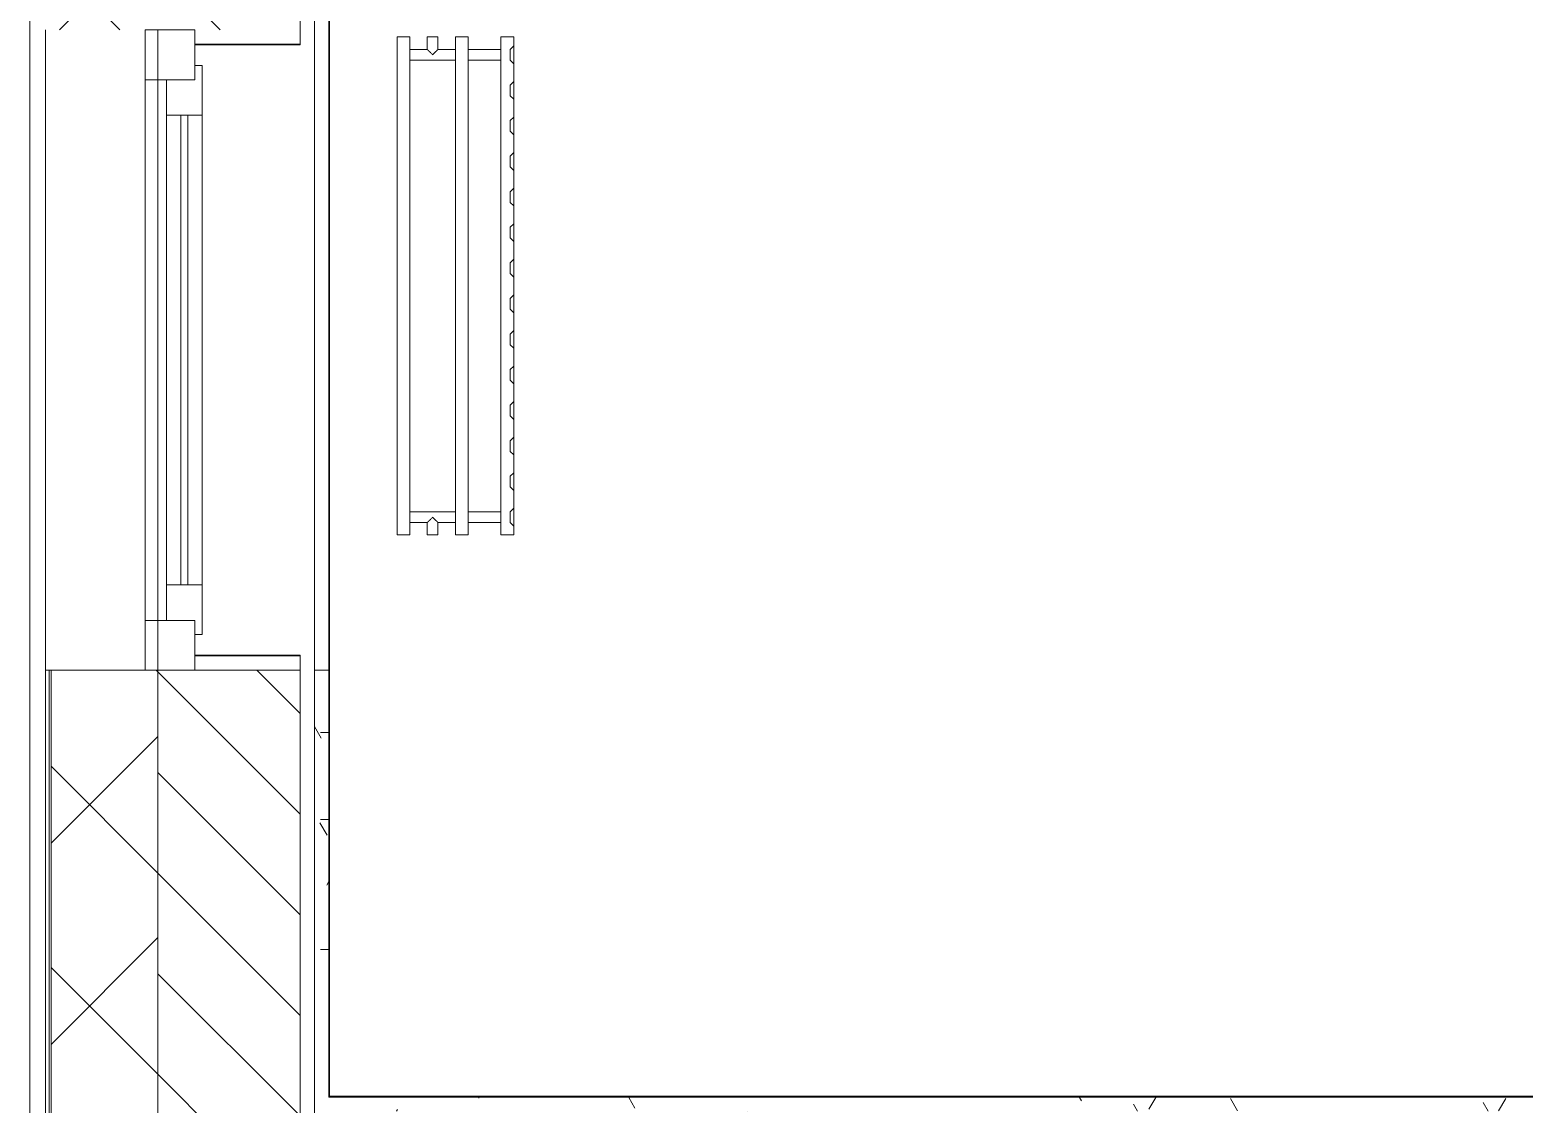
# Model space of a CAD drawing. Header units: millimetres. Extents: x -213911 to 415037, y -3642 to 107391.
# Drawn here: x -225 to 1875, y 90796 to 92306 of the extents above; entities that cross this region are included whole.
import ezdxf

# ---------------------------------------------------------------- set-up
doc = ezdxf.new("R2010")
doc.units = ezdxf.units.MM
for name, color, linetype, lineweight in [('A-FLOR', 7, 'Continuous', 9), ('A-GLAZ', 7, 'Continuous', 9), ('A-GLAZ-1', 7, 'Continuous', 5), ('A-WALL', 7, 'Continuous', 5), ('I-WALL', 7, 'Continuous', 5), ('Оси', 7, 'Continuous', 9)]:
    doc.layers.add(name, color=color, linetype=linetype, lineweight=lineweight)
for name, color, linetype, lineweight, true_color in [('A-WALL-1', 9, 'Continuous', 5, 0x808080), ('A-WALL-FNSH-1', 9, 'Continuous', 5, 0x808080), ('M-EQPM-1', 7, 'Continuous', 9, 0xb2b2b2)]:
    doc.layers.add(name, color=color, linetype=linetype, lineweight=lineweight, true_color=true_color)
pattern_1 = [(0, (0, 0), (243.84, 60.96), [20.117, -162.763, 20.117, -162.763, -975.36]), (0, (0, 0), (243.84, 60.96), [-365.76, 20.117, -345.643, 20.117, -162.763, -426.72]), (0, (0, 0), (243.84, 60.96), [-914.4, 20.117, -101.803, 20.117, -284.683]), (120, (91.44, 30.48), (-174.7129086146993, 180.6916344587976), [20.117, -162.763, 20.117, -162.763, -975.3599999999999]), (120, (91.44, 30.48), (-174.7129086146993, 180.6916344587976), [-365.7599999999999, 20.117, -345.643, 20.117, -162.763, -426.72]), (120, (91.44, 30.48), (-174.7129086146993, 180.6916344587976), [-914.3999999999999, 20.117, -101.803, 20.117, -284.6829999999999]), (240, (121.92, 152.4), (-69.12709138530056, -241.6516344587975), [20.117, -162.763, 20.117, -162.763, -975.36]), (240, (121.92, 152.4), (-69.12709138530056, -241.6516344587975), [-365.76, 20.117, -345.643, 20.117, -162.763, -426.72]), (240, (121.92, 152.4), (-69.12709138530056, -241.6516344587975), [-914.4, 20.117, -101.803, 20.117, -284.683])]

# ---------------------------------------------------------------- blocks, each defined once
blk = doc.blocks.new('120_Окно_СКБ_1Ст - 120_Окно_СКБ_1Ст 900х2500_h_-20664874-Объем проектирования 1 этажа')
at = {"layer": 'A-GLAZ'}
for p, q in [((-450.0000000000072, -126.9999999999679), (-450.0000000000072, -56.9999999999578)), ((-450.0000000000072, -56.9999999999578), (-379.9999999999655, -56.99999999995794)), ((-379.9999999999655, -56.99999999995794), (-379.9999999999655, -126.9999999999681)), ((380.000000000048, -126.9999999999693), (380.000000000048, -56.99999999995916)), ((380.000000000048, -56.99999999995916), (449.9999999999924, -56.99999999995929)), ((449.9999999999924, -56.99999999995929), (449.9999999999924, -126.9999999999694)), ((379.999999999989, -86.99999999996878), (-380.0000000000107, -86.99999999996635)), ((-380.0000000000107, -86.99999999996635), (-380.0000000000108, -126.9999999999688)), ((-330.0000000000068, -136.9999999999696), (-330.0000000000063, -86.9999999999665)), ((329.9999999999974, -136.9999999999717), (329.9999999999976, -86.99999999996864)), ((379.9999999999889, -126.9999999999713), (379.999999999989, -86.99999999996878)), ((-379.9999999999655, -126.9999999999681), (-450.0000000000072, -126.9999999999679)), ((-380.0000000000108, -126.9999999999688), (-400.000000000007, -126.9999999999688)), ((-400.000000000007, -126.9999999999688), (-400.000000000007, -136.9999999999693)), ((-400.000000000007, -136.9999999999693), (399.999999999997, -136.9999999999719)), ((399.999999999997, -136.9999999999719), (-400.000000000007, -136.9999999999693)), ((449.9999999999924, -126.9999999999694), (380.000000000048, -126.9999999999693)), ((399.999999999997, -126.9999999999714), (379.9999999999889, -126.9999999999713)), ((399.999999999997, -136.9999999999719), (399.999999999997, -126.9999999999714))]:
    blk.add_line(p, q, dxfattribs=at)
at = {"layer": 'A-GLAZ-1'}
for p, q in [((449.999999999992, -56.99999999995914), (-450.0000000000076, -56.99999999995769)), ((-330.0000000000065, -106.9999999999643), (329.9999999999974, -106.9999999999664)), ((329.9999999999974, -116.9999999999664), (-330.0000000000065, -116.9999999999643)), ((-429.9999999999895, -126.9999999999679), (-400.0000000000048, -126.999999999968)), ((399.9999999999977, -126.9999999999692), (429.9999999999908, -126.9999999999693))]:
    blk.add_line(p, q, dxfattribs=at)
blk = doc.blocks.new('radiator_prado_classic_z_tip_30_po exemplyaru - Classic Z Тип 30-500-V253-Объем проектирования 1 этажа')
at = {"layer": 'M-EQPM-1'}
for p, q in [((-1.353583911622991e-13, 228), (-1.353583911622991e-13, 210)), ((699.9999999999984, 228), (-1.353583911622991e-13, 228)), ((-1.353583911622991e-13, 210), (-1.353583911622991e-13, 228)), ((-1.353583911622991e-13, 228), (12.50000000001542, 228)), ((12.50000000001542, 228), (37.49999999998723, 228)), ((37.49999999998769, 228), (12.49999999998769, 228)), ((12.49999999998769, 228), (37.49999999998769, 228)), ((12.50000000001238, 227.9999999999982), (17.50000000001238, 222.9999999999981)), ((12.49999999998769, 227.9999999999982), (17.50000000001239, 222.9999999999981)), ((32.50000000001238, 222.9999999999981), (17.50000000001238, 222.9999999999981)), ((17.50000000001238, 222.9999999999981), (32.50000000001238, 222.9999999999981)), ((32.50000000001238, 222.9999999999981), (37.50000000001238, 227.9999999999982)), ((37.49999999998769, 227.9999999999982), (32.50000000001238, 222.9999999999981)), ((37.49999999998723, 228), (62.5000000000141, 228)), ((62.5000000000141, 228), (87.49999999999015, 228)), ((87.4999999999877, 228), (62.49999999998769, 228)), ((62.49999999998769, 228), (87.4999999999877, 228)), ((62.50000000001239, 227.9999999999982), (67.50000000001239, 222.9999999999981)), ((62.49999999998769, 227.9999999999982), (67.50000000001239, 222.9999999999981)), ((82.50000000001239, 222.9999999999981), (67.50000000001239, 222.9999999999981)), ((67.50000000001239, 222.9999999999981), (82.50000000001239, 222.9999999999981)), ((82.50000000001239, 222.9999999999981), (87.50000000001239, 227.9999999999982)), ((87.4999999999877, 227.9999999999982), (82.50000000001239, 222.9999999999981)), ((87.49999999999015, 228), (112.5000000000128, 228)), ((112.5000000000128, 228), (137.4999999999888, 228)), ((137.4999999999877, 228), (112.4999999999877, 228)), ((112.4999999999877, 228), (137.4999999999877, 228)), ((112.5000000000124, 227.9999999999982), (117.5000000000124, 222.9999999999981)), ((112.4999999999877, 227.9999999999982), (117.5000000000124, 222.9999999999981)), ((132.5000000000124, 222.9999999999981), (117.5000000000124, 222.9999999999981)), ((117.5000000000124, 222.9999999999981), (132.5000000000124, 222.9999999999981)), ((132.5014885614955, 223.0014885614812), (137.5000000000124, 227.9999999999982)), ((137.4999999999877, 227.9999999999982), (132.5014885614955, 223.0014885614812)), ((137.4999999999888, 228), (162.5000000000115, 228)), ((162.5000000000115, 228), (187.4999999999875, 228)), ((187.4999999999877, 228), (162.4999999999877, 228)), ((162.4999999999877, 228), (187.4999999999877, 228)), ((162.5000000000124, 227.9999999999982), (167.5000000000124, 222.9999999999981)), ((162.4999999999877, 227.9999999999982), (167.5000000000124, 222.9999999999981)), ((182.5000000000124, 222.9999999999981), (167.5000000000124, 222.9999999999981)), ((167.5000000000124, 222.9999999999981), (182.5000000000124, 222.9999999999981)), ((182.5000000000124, 222.9999999999981), (187.5000000000124, 227.9999999999982)), ((187.4999999999877, 227.9999999999982), (182.5000000000124, 222.9999999999981)), ((187.4999999999875, 228), (212.5000000000144, 228)), ((212.5000000000144, 228), (237.4999999999904, 228)), ((237.4999999999877, 228), (212.4999999999877, 228)), ((212.4999999999877, 228), (237.4999999999877, 228)), ((212.5000000000124, 227.9999999999982), (217.5000000000124, 222.9999999999981)), ((212.4999999999877, 227.9999999999982), (217.5000000000124, 222.9999999999981)), ((232.5000000000124, 222.9999999999981), (217.5000000000124, 222.9999999999981)), ((217.5000000000124, 222.9999999999981), (232.5000000000124, 222.9999999999981)), ((232.5000000000124, 222.9999999999981), (237.5000000000124, 227.9999999999982)), ((237.4999999999877, 227.9999999999982), (232.5000000000124, 222.9999999999981)), ((237.4999999999904, 228), (262.500000000013, 228)), ((262.500000000013, 228), (287.4999999999891, 228)), ((287.4999999999877, 228), (262.4999999999877, 228)), ((262.4999999999877, 228), (287.4999999999877, 228)), ((262.5000000000124, 227.9999999999982), (267.5000000000124, 222.9999999999981)), ((262.4999999999877, 227.9999999999982), (267.5000000000124, 222.9999999999981)), ((282.5000000000124, 222.9999999999981), (267.5000000000124, 222.9999999999981)), ((267.5000000000124, 222.9999999999981), (282.5000000000124, 222.9999999999981)), ((282.5000000000124, 222.9999999999981), (287.5000000000124, 227.9999999999982)), ((287.4999999999877, 227.9999999999982), (282.5000000000124, 222.9999999999981)), ((287.4999999999891, 228), (312.5000000000117, 228)), ((312.5000000000117, 228), (337.4999999999878, 228)), ((337.4999999999877, 228), (312.4999999999876, 228)), ((312.4999999999876, 228), (337.4999999999877, 228)), ((312.5000000000123, 227.9999999999982), (317.5000000000123, 222.9999999999981)), ((312.4999999999876, 227.9999999999982), (317.5000000000123, 222.9999999999981)), ((332.5000000000123, 222.9999999999981), (317.5000000000123, 222.9999999999981)), ((317.5000000000123, 222.9999999999981), (332.5000000000123, 222.9999999999981)), ((332.5000000000123, 222.9999999999981), (337.5000000000123, 227.9999999999982)), ((337.4999999999877, 227.9999999999982), (332.5000000000123, 222.9999999999981)), ((337.4999999999878, 228), (362.5000000000147, 228)), ((362.5000000000147, 228), (387.4999999999864, 228)), ((387.4999999999877, 228), (362.4999999999877, 228)), ((362.4999999999877, 228), (387.4999999999877, 228)), ((362.5000000000123, 227.9999999999982), (367.5000000000123, 222.9999999999981)), ((362.4999999999877, 227.9999999999982), (367.5000000000123, 222.9999999999981)), ((382.5000000000123, 222.9999999999981), (367.5000000000123, 222.9999999999981)), ((367.5000000000123, 222.9999999999981), (382.5000000000123, 222.9999999999981)), ((382.5000000000123, 222.9999999999981), (387.5000000000123, 227.9999999999982)), ((387.4999999999877, 227.9999999999982), (382.5000000000123, 222.9999999999981)), ((387.4999999999864, 228), (412.5000000000133, 228)), ((412.5000000000133, 228), (437.4999999999893, 228)), ((437.4999999999877, 228), (412.4999999999877, 228)), ((412.4999999999877, 228), (437.4999999999877, 228)), ((412.5000000000123, 227.9999999999982), (417.5000000000123, 222.9999999999981)), ((412.4999999999877, 227.9999999999982), (417.5000000000123, 222.9999999999981)), ((432.5000000000123, 222.9999999999981), (417.5000000000123, 222.9999999999981)), ((417.5000000000123, 222.9999999999981), (432.5000000000123, 222.9999999999981)), ((432.5000000000123, 222.9999999999981), (437.5000000000123, 227.9999999999982)), ((437.4999999999877, 227.9999999999982), (432.5000000000123, 222.9999999999981)), ((437.4999999999893, 228), (462.5000000000119, 228)), ((462.5000000000119, 228), (487.4999999999881, 228)), ((487.4999999999877, 228), (462.4999999999877, 228)), ((462.4999999999877, 228), (487.4999999999877, 228)), ((462.5000000000123, 227.9999999999982), (467.5000000000123, 222.9999999999981)), ((462.4999999999877, 227.9999999999982), (467.5000000000123, 222.9999999999981)), ((482.5000000000123, 222.9999999999981), (467.5000000000123, 222.9999999999981)), ((467.5000000000123, 222.9999999999981), (482.5000000000123, 222.9999999999981)), ((482.5000000000123, 222.9999999999981), (487.5000000000123, 227.9999999999982)), ((487.4999999999877, 227.9999999999982), (482.5000000000123, 222.9999999999981)), ((487.4999999999881, 228), (512.5000000000149, 228)), ((512.5000000000149, 228), (537.4999999999868, 228)), ((537.4999999999876, 228), (512.4999999999876, 228)), ((512.4999999999876, 228), (537.4999999999876, 228)), ((512.5000000000124, 227.9999999999982), (517.5000000000124, 222.9999999999981)), ((512.4999999999876, 227.9999999999982), (517.5000000000124, 222.9999999999981)), ((532.5000000000124, 222.9999999999981), (517.5000000000124, 222.9999999999981)), ((517.5000000000124, 222.9999999999981), (532.5000000000124, 222.9999999999981)), ((532.5000000000124, 222.9999999999981), (537.5000000000124, 227.9999999999982)), ((537.4999999999876, 227.9999999999982), (532.5000000000124, 222.9999999999981)), ((537.4999999999868, 228), (562.5000000000136, 228)), ((562.5000000000136, 228), (587.4999999999897, 228)), ((587.4999999999876, 228), (562.4999999999876, 228)), ((562.4999999999876, 228), (587.4999999999876, 228)), ((562.5000000000124, 227.9999999999982), (567.5000000000124, 222.9999999999981)), ((562.4999999999876, 227.9999999999982), (567.5000000000124, 222.9999999999981)), ((582.5000000000124, 222.9999999999981), (567.5000000000124, 222.9999999999981)), ((567.5000000000124, 222.9999999999981), (582.5000000000124, 222.9999999999981)), ((582.5000000000124, 222.9999999999981), (587.5000000000124, 227.9999999999982)), ((587.4999999999876, 227.9999999999982), (582.5000000000124, 222.9999999999981)), ((587.4999999999897, 228), (612.5000000000123, 228)), ((612.5000000000123, 228), (637.4999999999884, 228)), ((637.4999999999877, 228), (612.4999999999877, 228)), ((612.4999999999877, 228), (637.4999999999877, 228)), ((612.4999999999877, 227.9999999999982), (617.5000000000124, 222.9999999999981)), ((617.5000000000123, 222.9999999999981), (612.5000000000124, 227.9999999999982)), ((632.5000000000124, 222.9999999999981), (617.5000000000123, 222.9999999999981)), ((617.5000000000124, 222.9999999999981), (632.5000000000124, 222.9999999999981)), ((632.5000000000124, 222.9999999999981), (637.5000000000124, 227.9999999999982)), ((637.4999999999877, 227.9999999999982), (632.5000000000124, 222.9999999999981)), ((637.4999999999884, 228), (662.492144707676, 228)), ((662.5000000000152, 228), (687.499999999987, 228)), ((687.4999999999877, 228), (662.4999999999877, 228)), ((662.4999999999877, 228), (687.4999999999877, 228)), ((662.5000000000124, 227.9999999999982), (667.5000000000123, 222.9999999999981)), ((662.4999999999877, 227.9999999999982), (667.5000000000124, 222.9999999999981)), ((682.5000000000124, 222.9999999999981), (667.5000000000123, 222.9999999999981)), ((667.5000000000124, 222.9999999999981), (682.5000000000124, 222.9999999999981)), ((682.5000000000124, 222.9999999999981), (687.5000000000124, 227.9999999999982)), ((687.4999999999877, 227.9999999999982), (682.5000000000124, 222.9999999999981)), ((687.499999999987, 228), (699.9999999999984, 228)), ((699.9999999999984, 210), (699.9999999999984, 228)), ((699.9999999999984, 228), (699.9999999999984, 210)), ((-1.353583911622991e-13, 210), (699.9999999999984, 210)), ((17.75555630283424, 210), (-1.353583911622991e-13, 210)), ((17.49999999997003, 210.0000000000042), (17.49999999997003, 164.0000000000169)), ((17.49999999997436, 210.0000000000042), (17.49999999997436, 164.0000000000169)), ((17.75555630283172, 210), (17.49999999999972, 210)), ((17.49999999999972, 210), (17.7555563028317, 210)), ((17.75555630283228, 210), (17.50000000000026, 210)), ((17.50000000000026, 210), (32.50000000000024, 210.0000000000001)), ((32.24444369716771, 210), (17.75555630283172, 210)), ((17.7555563028317, 210), (32.2444436971677, 210)), ((32.24444369716826, 210.0000000000001), (17.75555630283228, 210)), ((32.49999999999969, 210), (32.24444369716771, 210)), ((32.2444436971677, 210), (32.49999999999969, 210)), ((32.50000000000024, 210.0000000000001), (32.24444369716826, 210.0000000000001)), ((667.7555563028258, 210), (32.24444369716833, 210)), ((32.49999999997095, 164.0000000000169), (32.49999999997095, 210.0000000000042)), ((32.49999999997095, 164.0000000000169), (32.49999999997095, 210.0000000000042)), ((667.4999999999695, 210.0000000000021), (667.4999999999695, 164.0000000000234)), ((667.4999999999695, 210.0000000000021), (667.4999999999695, 164.0000000000234)), ((667.7555563028242, 210.0000000000021), (667.499999999992, 210.0000000000021)), ((667.499999999992, 210.0000000000021), (682.4999999999922, 210.0000000000022)), ((667.7555563028237, 210.0000000000021), (667.4999999999917, 210.0000000000021)), ((667.4999999999917, 210.0000000000021), (667.7555563028236, 210.0000000000021)), ((682.2444436971601, 210.0000000000022), (667.7555563028242, 210.0000000000021)), ((682.2444436971597, 210.0000000000022), (667.7555563028237, 210.0000000000021)), ((667.7555563028236, 210.0000000000021), (682.2444436971597, 210.0000000000022)), ((682.4999999999922, 210.0000000000022), (682.2444436971601, 210.0000000000022)), ((682.4999999999916, 210.0000000000022), (682.2444436971597, 210.0000000000022)), ((682.2444436971597, 210.0000000000022), (682.4999999999916, 210.0000000000022)), ((699.9999999999984, 210), (682.2444436971597, 210)), ((682.4999999999661, 164.0000000000234), (682.4999999999661, 210.0000000000021)), ((682.4999999999661, 164.0000000000234), (682.4999999999661, 210.0000000000021)), ((700.0000000000052, 164.000000000022), (3.790034952544374e-12, 164.0000000000131)), ((3.790034952544368e-12, 164.0000000000131), (2.980768341629401e-12, 146.0000000000005)), ((2.980768341629401e-12, 146.0000000000005), (3.790034952544368e-12, 164.0000000000131)), ((3.790034952544368e-12, 164.0000000000131), (17.75555630283397, 164.0000000000134)), ((17.75555630283188, 164.0000000000135), (17.49999999999986, 164.0000000000135)), ((17.49999999999986, 164.0000000000134), (17.75555630283186, 164.0000000000134)), ((17.75555630283238, 164.0000000000135), (17.50000000000041, 164.0000000000135)), ((17.50000000000041, 164.0000000000134), (32.50000000000038, 164.0000000000134)), ((32.24444369716786, 164.0000000000136), (17.75555630283188, 164.0000000000135)), ((17.75555630283186, 164.0000000000134), (32.24444369716785, 164.0000000000134)), ((32.2444436971684, 164.0000000000136), (17.75555630283238, 164.0000000000135)), ((32.49999999999984, 164.0000000000136), (32.24444369716786, 164.0000000000136)), ((32.24444369716785, 164.0000000000134), (32.49999999999984, 164.0000000000134)), ((32.50000000000038, 164.0000000000136), (32.2444436971684, 164.0000000000136)), ((32.24444369716798, 164.0000000000136), (667.755556302824, 164.0000000000216)), ((667.7555563028243, 164.0000000000217), (667.4999999999923, 164.0000000000217)), ((667.4999999999923, 164.0000000000216), (682.4999999999922, 164.0000000000217)), ((667.7555563028238, 164.0000000000217), (667.4999999999917, 164.0000000000217)), ((667.4999999999917, 164.0000000000216), (667.7555563028238, 164.0000000000216)), ((682.2444436971602, 164.0000000000218), (667.7555563028243, 164.0000000000217)), ((682.2444436971598, 164.0000000000218), (667.7555563028238, 164.0000000000217)), ((667.7555563028238, 164.0000000000216), (682.2444436971598, 164.0000000000217)), ((682.4999999999922, 164.0000000000218), (682.2444436971602, 164.0000000000218)), ((682.4999999999918, 164.0000000000218), (682.2444436971598, 164.0000000000218)), ((682.2444436971598, 164.0000000000217), (682.4999999999918, 164.0000000000217)), ((682.2444436971581, 164.0000000000218), (700.0000000000052, 164.000000000022)), ((700.0000000000055, 146.000000000022), (700.0000000000052, 164.000000000022)), ((700.0000000000052, 164.000000000022), (700.0000000000055, 146.000000000022)), ((3.011724203361148e-12, 146.0000000000005), (700.0000000000055, 146.000000000022)), ((18.50480947161695, 146.0000000000011), (2.97788460557058e-12, 146.0000000000005)), ((17.49999999997003, 146.0000000000036), (17.49999999997003, 121.5005832578267)), ((17.49999999997436, 146.0000000000036), (17.49999999997436, 121.5000000000049)), ((17.49999999999992, 146.0000000000011), (18.50480947161666, 146.0000000000011)), ((18.50480947161667, 146.0000000000014), (17.49999999999992, 146.0000000000014)), ((17.50000000000047, 146.0000000000011), (18.50480947161706, 146.0000000000011)), ((32.50000000000045, 146.0000000000015), (17.50000000000047, 146.0000000000014)), ((18.50480947161666, 146.0000000000011), (32.2444436971679, 146.0000000000011)), ((32.24444369716792, 146.0000000000015), (18.50480947161667, 146.0000000000014)), ((18.50480947161706, 146.0000000000011), (32.24444369716844, 146.0000000000011)), ((32.2444436971679, 146.0000000000011), (32.49999999999989, 146.0000000000011)), ((32.49999999999989, 146.0000000000015), (32.24444369716792, 146.0000000000015)), ((32.24444369716844, 146.0000000000011), (32.50000000000045, 146.0000000000011)), ((667.7555563028243, 146.000000000021), (32.24444369716725, 146.0000000000015)), ((32.49999999997529, 82.00000000001602), (32.49999999997095, 146.0000000000036)), ((32.49999999997529, 82.00000000001602), (32.49999999997095, 146.0000000000036)), ((667.4999999999695, 146.0000000000231), (667.4999999999739, 82.00000000002251)), ((667.4999999999695, 146.0000000000231), (667.4999999999695, 82.00000000002251)), ((667.4999999999923, 146.000000000021), (667.7555563028244, 146.000000000021)), ((682.4999999999924, 146.0000000000215), (667.4999999999923, 146.0000000000214)), ((667.499999999992, 146.000000000021), (667.755556302824, 146.000000000021)), ((667.755556302824, 146.0000000000214), (667.499999999992, 146.0000000000214)), ((667.7555563028244, 146.000000000021), (681.4951905283757, 146.0000000000211)), ((667.755556302824, 146.000000000021), (681.4951905283752, 146.0000000000211)), ((681.4951905283752, 146.0000000000215), (667.755556302824, 146.0000000000214)), ((681.4951905283757, 146.0000000000211), (682.4999999999924, 146.0000000000211)), ((681.4951905283752, 146.0000000000211), (682.4999999999918, 146.0000000000211)), ((682.4999999999918, 146.0000000000215), (681.4951905283752, 146.0000000000215)), ((700.0000000000055, 146.000000000022), (681.4951905283745, 146.0000000000214)), ((682.4999999999661, 121.5000000000135), (682.4999999999661, 146.0000000000231)), ((682.4999999999661, 121.5000000000049), (682.4999999999661, 146.0000000000231)), ((17.49999999997003, 121.5005832578267), (-2.598881110316143e-11, 121.5005832578267)), ((17.49999999997436, 121.5000000000049), (-2.598881110316143e-11, 121.5000000000049)), ((-1.015187933717312e-13, 121.4999999999997), (-1.015187933717312e-13, 120.4951905283829)), ((-1.015187933717312e-13, 106.4999999999996), (-1.015187933717312e-13, 121.4999999999997)), ((-1.505095038923698e-14, 120.4957737862051), (-1.619491011567433e-14, 119.303884116721)), ((4.209310774961041e-14, 114.0005832578218), (9.059763036548116e-15, 120.4957737862051)), ((9.059763036548116e-15, 120.4957737862051), (-1.505095038923698e-14, 120.4957737862051)), ((-1.015187933717312e-13, 120.4951905283829), (-1.015187933717312e-13, 107.5048094716164)), ((-1.619491011567433e-14, 119.303884116721), (-1.500974302522585e-14, 117.7505832578219)), ((-1.500974302522585e-14, 117.7505832578219), (-6.128319101959813e-15, 114.0005832578219)), ((-6.128319101959513e-15, 114.0005832578218), (9.213551012683942e-15, 110.2505832578218)), ((5.101573903688771e-14, 107.5053927294385), (4.209310774961045e-14, 114.0005832578218)), ((9.213551012683942e-15, 110.2505832578218), (1.80620008380889e-14, 108.6972823989227)), ((1.80620008380889e-14, 108.6972823989227), (2.690502561110278e-14, 107.5053927294385)), ((2.690502561110278e-14, 107.5053927294385), (5.101573903688771e-14, 107.5053927294385)), ((-1.015187933717312e-13, 107.5048094716164), (-1.015187933717312e-13, 106.4999999999996)), ((-2.598881110316143e-11, 106.5005832578258), (17.49999999997003, 106.5005832578258)), ((-2.598881110316143e-11, 106.5000000000039), (17.49999999997436, 106.5000000000039)), ((17.49999999997003, 106.5005832578258), (17.49999999997436, 82.00000000001602)), ((17.49999999997436, 106.5000000000039), (17.49999999997869, 82.00000000001602)), ((699.9999999999708, 121.5000000000157), (682.4999999999661, 121.5000000000135)), ((699.9999999999708, 121.500000000007), (682.4999999999661, 121.5000000000049)), ((682.4999999999704, 82.00000000002251), (682.4999999999661, 106.5000000000126)), ((682.4999999999661, 106.5000000000126), (699.9999999999708, 106.5000000000148)), ((682.4999999999704, 82.00000000002251), (682.4999999999661, 106.5000000000039)), ((682.4999999999661, 106.5000000000039), (699.9999999999708, 106.5000000000061)), ((699.9999999999999, 121.5000000000102), (699.9999999999999, 106.5000000000102)), ((699.9999999999999, 120.4951905283935), (699.9999999999999, 121.5000000000102)), ((699.9999999999999, 121.500000000001), (699.9999999999999, 120.4951905283844)), ((699.9999999999999, 120.4951905283843), (699.9999999999999, 121.500000000001)), ((699.9999999999999, 107.5048094716269), (699.9999999999999, 120.4951905283935)), ((699.9999999999999, 120.4951905283844), (699.9999999999999, 107.5048094716178)), ((699.9999999999999, 107.5048094716177), (699.9999999999999, 120.4951905283843)), ((699.9999999999999, 106.5000000000102), (699.9999999999999, 107.5048094716269)), ((699.9999999999999, 107.5048094716178), (699.9999999999999, 106.500000000001)), ((699.9999999999999, 106.500000000001), (699.9999999999999, 107.5048094716177)), ((700.0000000000063, 82.00000000002015), (5.008260473005066e-12, 82.00000000001127)), ((4.974420875214485e-12, 82.00000000001127), (3.113242996732872e-12, 64.00000000000118)), ((3.113242996732872e-12, 64.00000000000118), (4.974420875214485e-12, 82.00000000001127)), ((4.974420875214485e-12, 82.00000000001127), (18.50480947161897, 82.00000000001151)), ((700.0000000000066, 64.00000000002014), (3.113242996732879e-12, 64.00000000000118)), ((3.147082594523447e-12, 64.00000000000118), (700.0000000000066, 64.00000000002014)), ((18.50480947161689, 82.00000000001167), (17.50000000000013, 82.00000000001167)), ((17.50000000000013, 82.0000000000115), (18.50480947161686, 82.0000000000115)), ((18.50480947161735, 82.00000000001167), (17.50000000000068, 82.00000000001167)), ((17.50000000000068, 82.0000000000115), (32.50000000000065, 82.00000000001153)), ((32.24444369716812, 82.0000000000117), (18.50480947161689, 82.00000000001167)), ((18.50480947161686, 82.0000000000115), (32.24444369716811, 82.00000000001153)), ((32.24444369716866, 82.0000000000117), (18.50480947161735, 82.00000000001167)), ((32.5000000000001, 82.0000000000117), (32.24444369716812, 82.0000000000117)), ((32.24444369716811, 82.00000000001153), (32.5000000000001, 82.00000000001153)), ((32.50000000000065, 82.0000000000117), (32.24444369716866, 82.0000000000117)), ((32.24444369716914, 82.00000000001168), (667.7555563028251, 82.00000000001975)), ((667.7555563028245, 82.0000000000199), (667.4999999999925, 82.0000000000199)), ((667.4999999999925, 82.00000000001974), (682.4999999999924, 82.00000000001977)), ((667.7555563028242, 82.0000000000199), (667.499999999992, 82.0000000000199)), ((667.499999999992, 82.00000000001974), (667.7555563028242, 82.00000000001974)), ((681.4951905283758, 82.00000000001994), (667.7555563028245, 82.0000000000199)), ((681.4951905283754, 82.00000000001994), (667.7555563028242, 82.0000000000199)), ((667.7555563028242, 82.00000000001974), (681.4951905283754, 82.00000000001977)), ((682.4999999999924, 82.00000000001994), (681.4951905283758, 82.00000000001994)), ((682.4999999999922, 82.00000000001994), (681.4951905283754, 82.00000000001994)), ((681.4951905283754, 82.00000000001977), (682.4999999999922, 82.00000000001977)), ((681.4951905283754, 82.00000000001992), (700.0000000000063, 82.00000000002015)), ((700.0000000000066, 64.00000000002014), (700.0000000000063, 82.00000000002015)), ((700.0000000000063, 82.00000000002015), (700.0000000000066, 64.00000000002014))]:
    blk.add_line(p, q, dxfattribs=at)
for points, knots in [([(18.50870807225632, 120.4918751855685), (18.43220425332406, 120.5671069481477), (18.2853773988038, 120.7113727747439), (18.08688464786502, 120.9128518648296), (17.91321990658362, 121.0897764753218), (17.76714520098823, 121.2341717363472), (17.65050420164443, 121.3447312140483), (17.53627309010234, 121.4551101151464), (17.50000000000001, 121.4939586576112), (17.5, 121.5005832578219)], [0.7142857142857143, 0.7142857142857143, 0.7142857142857143, 0.7142857142857143, 0.75, 0.7857142857142857, 0.8214285714285714, 0.8571428571428571, 0.8928571428571428, 0.9285714285714286, 1, 1, 1, 1]), ([(17.5, 121.5005832578219), (17.5, 121.4939586576107), (17.53627309007833, 121.4551101150913), (17.65050420168423, 121.3447312141364), (17.7671452008361, 121.2341717360021), (17.91321990715052, 121.0897764765985), (18.08688464574669, 120.9128518600496), (18.28537740670602, 120.7113727925658), (18.43220423629383, 120.5671069097336), (18.508708072255, 120.4918751855639)], [0, 0, 0, 0, 0.07142857142857142, 0.1071428571428571, 0.1428571428571428, 0.1785714285714285, 0.2142857142857143, 0.25, 0.2857142857142857, 0.2857142857142857, 0.2857142857142857, 0.2857142857142857]), ([(17.50000000000056, 121.4999999999997), (17.50658097928878, 121.4999999999997), (17.54537608437393, 121.4637652164756), (17.65570946138091, 121.3496068684272), (17.76624418340723, 121.233022571205), (17.91063797807383, 121.0869786736695), (18.08758178917944, 120.9133014877778), (18.28908083101562, 120.7147719772074), (18.43334930350579, 120.5679278897825), (18.50857769726208, 120.4914223027379)], [0, 0, 0, 0, 0.07142857142857142, 0.1071428571428571, 0.1428571428571428, 0.1785714285714285, 0.2142857142857143, 0.25, 0.2857142857142857, 0.2857142857142857, 0.2857142857142857, 0.2857142857142857]), ([(24.9999999999999, 113.9999999999996), (24.5154124925356, 114.4782986486764), (23.5570709230076, 115.446036417837), (22.37279159291939, 116.6265242932587), (21.57212273970964, 117.4283254406884), (21.1228870658762, 117.8746504523324), (20.79508006356451, 118.2050909946771), (20.47327855672152, 118.5284996921098), (20.15633101619165, 118.8427417028127), (19.84864397022449, 119.1481414199511), (19.55565359229878, 119.4445139697822), (19.27311941757149, 119.7294249439335), (18.99902580724917, 120.0001204132718), (18.74045144187919, 120.2557385648147), (18.50548347321281, 120.4945058166292), (18.28908084884501, 120.7147719850961), (18.08758178440262, 120.9133014856642), (17.91063797935412, 121.0869786742358), (17.76624418306501, 121.2330225710535), (17.65570946147128, 121.349606868467), (17.54537608431999, 121.4637652164517), (17.50658097928885, 121.4999999999997), (17.50000000000056, 121.4999999999997)], [0, 0, 0, 0, 0.1428571428571428, 0.2857142857142857, 0.3571428571428571, 0.3928571428571428, 0.4285714285714285, 0.4642857142857143, 0.5, 0.5357142857142857, 0.5714285714285714, 0.6071428571428571, 0.6428571428571428, 0.6785714285714286, 0.7142857142857143, 0.75, 0.7857142857142857, 0.8214285714285714, 0.8571428571428571, 0.8928571428571428, 0.9285714285714286, 1, 1, 1, 1]), ([(17.50000000000061, 106.4999999999996), (17.50658097928889, 106.4999999999996), (17.54537608437412, 106.5362347835236), (17.65570946138119, 106.6503931315721), (17.76624418340758, 106.7669774287942), (17.91063797807424, 106.9130213263298), (18.08758178917988, 107.0866985122214), (18.28908083101611, 107.2852280227919), (18.50548353975142, 107.5054941539293), (18.74045119355389, 107.7442615450593), (18.99902673401191, 107.9998791766692), (19.27311595884583, 108.2705765864241), (19.55566650043859, 108.5554803188423), (19.8485957963907, 108.8518798951891), (20.25914913905216, 109.2589450322669), (20.6860660244971, 109.6846493467433), (21.12284011079491, 110.125370323555), (21.57214950849431, 110.571662715113), (22.37277228428779, 111.3734842500964), (23.55707794432822, 112.5539604754874), (24.51541249253561, 113.5217013513229), (24.9999999999999, 113.9999999999996)], [0, 0, 0, 0, 0.07142857142857142, 0.1071428571428571, 0.1428571428571428, 0.1785714285714285, 0.2142857142857143, 0.25, 0.2857142857142857, 0.3214285714285714, 0.3571428571428571, 0.3928571428571428, 0.4285714285714285, 0.4642857142857143, 0.5, 0.5714285714285714, 0.6071428571428571, 0.6428571428571428, 0.7142857142857143, 0.8571428571428571, 1, 1, 1, 1]), ([(17.50000000000005, 106.5005832578219), (17.50000000000005, 106.5072078580326), (17.53627309007842, 106.5460564005515), (17.65050420168443, 106.6564353015054), (17.76714520083645, 106.766994779639), (17.91321990715103, 106.9113900390422), (18.08688464574743, 107.0883146555906), (18.28537740670704, 107.2897937230739), (18.43220423629507, 107.4340596059058), (18.50870807225636, 107.5092913300753)], [0, 0, 0, 0, 0.07142857142857142, 0.1071428571428571, 0.1428571428571428, 0.1785714285714285, 0.2142857142857143, 0.25, 0.2857142857142857, 0.2857142857142857, 0.2857142857142857, 0.2857142857142857]), ([(18.50870807225504, 107.5092913300799), (18.4322042533229, 107.4340595675005), (18.28537739880286, 107.289793740904), (18.08688464786438, 107.0883146508177), (17.91321990658321, 106.9113900403251), (17.76714520098798, 106.7669947792991), (17.65050420164432, 106.6564353015974), (17.53627309010238, 106.5460564004985), (17.50000000000004, 106.507207858033), (17.50000000000005, 106.5005832578219)], [0.7142857142857143, 0.7142857142857143, 0.7142857142857143, 0.7142857142857143, 0.75, 0.7857142857142857, 0.8214285714285714, 0.8571428571428571, 0.8928571428571428, 0.9285714285714286, 1, 1, 1, 1]), ([(18.50857769726213, 107.5085776972615), (18.43334926508978, 107.4320721272146), (18.28908084884462, 107.2852280149033), (18.08758178440227, 107.0866985143352), (17.91063797935384, 106.9130213257635), (17.76624418306477, 106.7669774289459), (17.65570946147111, 106.6503931315322), (17.54537608431992, 106.5362347835476), (17.50658097928884, 106.4999999999996), (17.50000000000061, 106.4999999999997)], [0.7142857142857143, 0.7142857142857143, 0.7142857142857143, 0.7142857142857143, 0.75, 0.7857142857142857, 0.8214285714285714, 0.8571428571428571, 0.8928571428571428, 0.9285714285714286, 1, 1, 1, 1]), ([(19.55739629283115, 119.4426037071686), (19.65330959908862, 119.3457198223744), (19.84859579638998, 119.1481201048097), (20.25914913905131, 118.7410549677319), (20.6860660244961, 118.3153506532554), (21.12284011079381, 117.8746296764435), (21.57214950849308, 117.4283372848854), (21.9152735552617, 117.0846994841782), (22.14672684227248, 116.8532731577265)], [0.4285714285714285, 0.4285714285714285, 0.4285714285714285, 0.4285714285714285, 0.4642857142857143, 0.5, 0.5714285714285714, 0.6071428571428571, 0.6428571428571428, 0.7142857142857143, 0.7142857142857143, 0.7142857142857143, 0.7142857142857143]), ([(22.14672684227259, 111.1467268422729), (21.91526653394125, 110.915303622496), (21.57212273970856, 110.5716745593118), (21.12288706587522, 110.1253495476677), (20.79508006356359, 109.7949090053229), (20.47327855672069, 109.4715003078902), (20.15633101619085, 109.1572582971871), (19.84864397022375, 108.8518585800486), (19.65331705160662, 108.6542768801611), (19.55739629283114, 108.5573962928307)], [0.2857142857142857, 0.2857142857142857, 0.2857142857142857, 0.2857142857142857, 0.3571428571428571, 0.3928571428571428, 0.4285714285714285, 0.4642857142857143, 0.5, 0.5357142857142857, 0.5714285714285714, 0.5714285714285714, 0.5714285714285714, 0.5714285714285714]), ([(22.14691847804612, 116.8536647797883), (21.91552488274433, 117.0850959532892), (21.57193238071301, 117.4282047920819), (21.12564743089362, 117.8774002217724), (20.79522117787768, 118.2051908487387), (20.47181023248535, 118.5269935553601), (20.15755576568174, 118.8439547338045), (19.85213517872874, 119.1516636522152), (19.65453924844523, 119.3470049305219), (19.55764911841847, 119.4429341394083)], [0.2857142857142857, 0.2857142857142857, 0.2857142857142857, 0.2857142857142857, 0.3571428571428571, 0.3928571428571428, 0.4285714285714285, 0.4642857142857143, 0.5, 0.5357142857142857, 0.5714285714285714, 0.5714285714285714, 0.5714285714285714, 0.5714285714285714]), ([(19.55764911841529, 119.4429341394017), (19.65454255198602, 119.3470123817816), (19.85215653317013, 119.1517118179518), (20.25924924868059, 118.7411293630746), (20.68496607438392, 118.3141994721653), (21.12566824508442, 117.8774471689586), (21.5719205146665, 117.4281780277817), (21.9155217703316, 117.0850889331362), (22.14691847803473, 116.8536647797748)], [0.4285714285714285, 0.4285714285714285, 0.4285714285714285, 0.4285714285714285, 0.4642857142857143, 0.5, 0.5714285714285714, 0.6071428571428571, 0.6428571428571428, 0.7142857142857143, 0.7142857142857143, 0.7142857142857143, 0.7142857142857143]), ([(19.55764911841851, 108.5582323762355), (19.65454255198943, 108.6541541338554), (19.85215653317395, 108.8494546976848), (20.25924924868529, 109.2600371525615), (20.68496607438975, 109.6869670434697), (21.12566824509153, 110.1237193466754), (21.57192051467499, 110.5729884878512), (21.91552177034095, 110.9160775824961), (22.14691847804616, 111.1475017358556)], [0.4285714285714285, 0.4285714285714285, 0.4285714285714285, 0.4285714285714285, 0.4642857142857143, 0.5, 0.5714285714285714, 0.6071428571428571, 0.6428571428571428, 0.7142857142857143, 0.7142857142857143, 0.7142857142857143, 0.7142857142857143]), ([(22.14691847803472, 111.1475017358691), (21.91552488273502, 110.9160705623663), (21.57193238070458, 110.5729617235729), (21.12564743088656, 110.1237662938812), (20.79522117787158, 109.7959756669142), (20.47181023248021, 109.4741729602918), (20.15755576567733, 109.1572117818469), (19.85213517872501, 108.8495028634356), (19.6545392484419, 108.6541615851286), (19.55764911841533, 108.558232376242)], [0.2857142857142857, 0.2857142857142857, 0.2857142857142857, 0.2857142857142857, 0.3571428571428571, 0.3928571428571428, 0.4285714285714285, 0.4642857142857143, 0.5, 0.5357142857142857, 0.5714285714285714, 0.5714285714285714, 0.5714285714285714, 0.5714285714285714]), ([(674.9999999999972, 114.0000000000102), (675.478324669958, 114.4846110905421), (676.4460645319085, 115.4429588998419), (677.6263517812133, 116.6270342437486), (678.4280676192852, 117.4276215342659), (678.874352569104, 117.8768169639568), (679.2047788221192, 118.2046075909235), (679.528189767511, 118.5264102975452), (679.8424442343139, 118.8433714759897), (680.1478648212666, 119.1510803944006), (680.444258716691, 119.4440923118608), (680.7292056014263, 119.7266556477195), (680.9999474524271, 120.0007888369524), (681.2555996875965, 120.2593989414552), (681.4943823194095, 120.4943907770359), (681.7146226011891, 120.7107895169303), (681.9131153521282, 120.9122686070164), (682.0867800934092, 121.0891932175088), (682.2328547990046, 121.2335884785343), (682.3494957983479, 121.3441479562357), (682.4637269098898, 121.4545268573341), (682.4999999999924, 121.4933753997993), (682.4999999999924, 121.5000000000102)], [0, 0, 0, 0, 0.1428571428571428, 0.2857142857142857, 0.3571428571428571, 0.3928571428571428, 0.4285714285714285, 0.4642857142857143, 0.5, 0.5357142857142857, 0.5714285714285714, 0.6071428571428571, 0.6428571428571428, 0.6785714285714286, 0.7142857142857143, 0.75, 0.7857142857142857, 0.8214285714285714, 0.8571428571428571, 0.8928571428571428, 0.9285714285714286, 1, 1, 1, 1]), ([(682.4999999999924, 106.5000000000102), (682.4999999999924, 106.5066246002211), (682.4637269099139, 106.5454731427403), (682.3494957983081, 106.6558520436947), (682.2328547991563, 106.7664115218286), (682.0867800928417, 106.910806781232), (681.9131153542456, 107.0877313977804), (681.7146225932865, 107.2892104652641), (681.4943823489047, 107.5056092895119), (681.255599577519, 107.7406008102816), (680.9999478632417, 107.9992120896749), (680.7292040682463, 108.273340894156), (680.4442644385979, 108.5559205941316), (680.1478434668218, 108.848871439876), (679.7407507513105, 109.2594538947528), (679.3150339256068, 109.6863837856617), (678.874331754906, 110.1231360888677), (678.4280794853232, 110.5724052300439), (677.6263432221047, 111.3729464508827), (676.4460676443113, 112.5570481203198), (675.478324669958, 113.5153889094783), (674.9999999999972, 114.0000000000102)], [0, 0, 0, 0, 0.07142857142857142, 0.1071428571428571, 0.1428571428571428, 0.1785714285714285, 0.2142857142857143, 0.25, 0.2857142857142857, 0.3214285714285714, 0.3571428571428571, 0.3928571428571428, 0.4285714285714285, 0.4642857142857143, 0.5, 0.5714285714285714, 0.6071428571428571, 0.6428571428571428, 0.7142857142857143, 0.8571428571428571, 1, 1, 1, 1]), ([(680.4423508815761, 119.4423508815945), (680.3454574480053, 119.3464291239745), (680.1478434668215, 119.1511285601449), (679.7407507513097, 118.7405461052683), (679.3150339256067, 118.3136162143596), (678.8743317549054, 117.8768639111536), (678.4280794853229, 117.4275947699773), (678.0844782296576, 117.0845056753322), (677.8530815219534, 116.8530815219719)], [0.4285714285714285, 0.4285714285714285, 0.4285714285714285, 0.4285714285714285, 0.4642857142857143, 0.5, 0.5714285714285714, 0.6071428571428571, 0.6428571428571428, 0.7142857142857143, 0.7142857142857143, 0.7142857142857143, 0.7142857142857143]), ([(680.4423508815761, 119.4423508815848), (680.3454574480053, 119.3464291239648), (680.1478434668207, 119.1511285601353), (679.7407507513101, 118.7405461052586), (679.3150339256068, 118.3136162143498), (678.8743317549056, 117.8768639111438), (678.4280794853229, 117.4275947699677), (678.084478229658, 117.0845056753225), (677.853081521954, 116.8530815219622)], [0.4285714285714285, 0.4285714285714285, 0.4285714285714285, 0.4285714285714285, 0.4642857142857143, 0.5, 0.5714285714285714, 0.6071428571428571, 0.6428571428571428, 0.7142857142857143, 0.7142857142857143, 0.7142857142857143, 0.7142857142857143]), ([(677.8530815219528, 116.8530815219628), (678.0844751172535, 117.0845126954645), (678.4280676192841, 117.4276215342575), (678.874352569103, 117.8768169639483), (679.2047788221184, 118.2046075909148), (679.5281897675104, 118.5264102975366), (679.8424442343133, 118.8433714759811), (680.1478648212661, 119.1510803943919), (680.3454607515492, 119.3464216726987), (680.4423508815759, 119.4423508815852)], [0.2857142857142857, 0.2857142857142857, 0.2857142857142857, 0.2857142857142857, 0.3571428571428571, 0.3928571428571428, 0.4285714285714285, 0.4642857142857143, 0.5, 0.5357142857142857, 0.5714285714285714, 0.5714285714285714, 0.5714285714285714, 0.5714285714285714]), ([(677.8530815219533, 111.1469184780485), (678.084475117254, 110.9154873045468), (678.4280676192845, 110.5723784657538), (678.8743525691034, 110.1231830360629), (679.2047788221187, 109.7953924090965), (679.5281897675106, 109.4735897024746), (679.8424442343137, 109.1566285240301), (680.1478648212662, 108.8489196056193), (680.3454607515496, 108.6535783273125), (680.4423508815764, 108.557649118426)], [0.2857142857142857, 0.2857142857142857, 0.2857142857142857, 0.2857142857142857, 0.3571428571428571, 0.3928571428571428, 0.4285714285714285, 0.4642857142857143, 0.5, 0.5357142857142857, 0.5714285714285714, 0.5714285714285714, 0.5714285714285714, 0.5714285714285714]), ([(677.8530815219539, 111.14691847804), (678.0844751172544, 110.9154873045382), (678.4280676192852, 110.5723784657451), (678.8743525691033, 110.1231830360543), (679.2047788221191, 109.7953924090877), (679.5281897675106, 109.4735897024658), (679.8424442343136, 109.1566285240213), (680.1478648212665, 108.8489196056105), (680.3454607515495, 108.6535783273037), (680.4423508815761, 108.5576491184172)], [0.2857142857142857, 0.2857142857142857, 0.2857142857142857, 0.2857142857142857, 0.3571428571428571, 0.3928571428571428, 0.4285714285714285, 0.4642857142857143, 0.5, 0.5357142857142857, 0.5714285714285714, 0.5714285714285714, 0.5714285714285714, 0.5714285714285714]), ([(680.4423508815759, 108.5576491184168), (680.345457448005, 108.6535708760368), (680.1478434668207, 108.8488714398663), (679.7407507513102, 109.2594538947431), (679.3150339256057, 109.6863837856519), (678.8743317549051, 110.1231360888578), (678.4280794853225, 110.5724052300339), (678.0844782296575, 110.915494324679), (677.8530815219535, 111.1469184780392)], [0.4285714285714285, 0.4285714285714285, 0.4285714285714285, 0.4285714285714285, 0.4642857142857143, 0.5, 0.5714285714285714, 0.6071428571428571, 0.6428571428571428, 0.7142857142857143, 0.7142857142857143, 0.7142857142857143, 0.7142857142857143]), ([(682.4999999999924, 121.5000000000102), (682.4999999999924, 121.4933753997993), (682.4637269099139, 121.4545268572801), (682.3494957983079, 121.344147956326), (682.232854799156, 121.233588478192), (682.0867800928417, 121.0891932187887), (681.9131153542454, 120.9122686022402), (681.7146225932863, 120.7107895347567), (681.5677957636982, 120.5665236519248), (681.491291927737, 120.4912919277552)], [0, 0, 0, 0, 0.07142857142857142, 0.1071428571428571, 0.1428571428571428, 0.1785714285714285, 0.2142857142857143, 0.25, 0.2857142857142857, 0.2857142857142857, 0.2857142857142857, 0.2857142857142857]), ([(682.4999999999919, 121.500000000001), (682.4999999999919, 121.4933753997901), (682.4637269099137, 121.4545268572709), (682.3494957983074, 121.3441479563166), (682.2328547991559, 121.2335884781827), (682.0867800928413, 121.0891932187793), (681.9131153542453, 120.9122686022309), (681.7146225932855, 120.7107895347472), (681.567795763698, 120.5665236519153), (681.4912919277368, 120.4912919277457)], [0, 0, 0, 0, 0.07142857142857142, 0.1071428571428571, 0.1428571428571428, 0.1785714285714285, 0.2142857142857143, 0.25, 0.2857142857142857, 0.2857142857142857, 0.2857142857142857, 0.2857142857142857]), ([(681.4912919277368, 120.491291927746), (681.5677957466689, 120.5665236903253), (681.7146226011891, 120.7107895169215), (681.9131153521273, 120.9122686070074), (682.0867800934091, 121.0891932174998), (682.2328547990039, 121.2335884785252), (682.3494957983476, 121.3441479562266), (682.4637269098897, 121.454526857325), (682.4999999999919, 121.4933753997902), (682.4999999999919, 121.500000000001)], [0.7142857142857143, 0.7142857142857143, 0.7142857142857143, 0.7142857142857143, 0.75, 0.7857142857142857, 0.8214285714285714, 0.8571428571428571, 0.8928571428571428, 0.9285714285714286, 1, 1, 1, 1]), ([(681.491291927737, 107.5087080722653), (681.5677957466694, 107.4334763096861), (681.7146226011894, 107.2892104830897), (681.9131153521281, 107.0877313930039), (682.0867800934092, 106.9108067825115), (682.2328547990046, 106.766411521486), (682.349495798348, 106.6558520437846), (682.4637269098898, 106.5454731426863), (682.4999999999925, 106.506624600221), (682.4999999999924, 106.5000000000102)], [0.7142857142857143, 0.7142857142857143, 0.7142857142857143, 0.7142857142857143, 0.75, 0.7857142857142857, 0.8214285714285714, 0.8571428571428571, 0.8928571428571428, 0.9285714285714286, 1, 1, 1, 1]), ([(681.4912919277368, 107.5087080722563), (681.5677957466689, 107.4334763096771), (681.7146226011891, 107.2892104830808), (681.9131153521275, 107.0877313929949), (682.0867800934091, 106.9108067825025), (682.2328547990041, 106.7664115214769), (682.3494957983477, 106.6558520437757), (682.4637269098897, 106.5454731426771), (682.4999999999923, 106.506624600212), (682.4999999999919, 106.500000000001)], [0.7142857142857143, 0.7142857142857143, 0.7142857142857143, 0.7142857142857143, 0.75, 0.7857142857142857, 0.8214285714285714, 0.8571428571428571, 0.8928571428571428, 0.9285714285714286, 1, 1, 1, 1]), ([(682.4999999999919, 106.500000000001), (682.4999999999919, 106.5066246002119), (682.4637269099138, 106.5454731427311), (682.349495798308, 106.6558520436853), (682.232854799156, 106.7664115218193), (682.0867800928413, 106.9108067812225), (681.9131153542454, 107.0877313977711), (681.7146225932856, 107.2892104652546), (681.5677957636979, 107.4334763480865), (681.4912919277367, 107.508708072256)], [0, 0, 0, 0, 0.07142857142857142, 0.1071428571428571, 0.1428571428571428, 0.1785714285714285, 0.2142857142857143, 0.25, 0.2857142857142857, 0.2857142857142857, 0.2857142857142857, 0.2857142857142857])]:
    blk.add_open_spline(points, degree=3, knots=knots, dxfattribs=at)
for points in [[(18.50857769726208, 120.4914223027379), (18.58380609101836, 120.4149167156933), (18.74045119355334, 120.2557384549397), (18.99902673401133, 120.00012082333), (19.2731159588452, 119.7294234135749), (19.46148298657369, 119.5394875919628), (19.55739629283115, 119.4426037071686)], [(19.55739629283114, 108.5573962928307), (19.46147553405565, 108.4605157055003), (19.27311941757085, 108.2705750560662), (18.99902580724859, 107.9998795867276), (18.74045144187868, 107.7442614351848), (18.58380612943447, 107.5850832673084), (18.50857769726213, 107.5085776972615)], [(19.55764911841847, 119.4429341394083), (19.46075898839171, 119.5388633482947), (19.27079439856821, 119.7272389055337), (19.00005254756706, 120.0013720947666), (18.74440031239736, 120.259982199269), (18.58521189118858, 120.4166434229894), (18.50870807225632, 120.4918751855685)], [(18.508708072255, 120.4918751855639), (18.58521190821616, 120.4166434613942), (18.74440042247303, 120.2599824475476), (19.00005213675054, 120.0013711681539), (19.27079593174578, 119.7272423636725), (19.46075568484457, 119.5388558970218), (19.55764911841529, 119.4429341394017)], [(18.50870807225636, 107.5092913300753), (18.58521190821764, 107.5845230542448), (18.74440042247478, 107.7411840680911), (19.0000521367527, 107.9997953474844), (19.27079593174844, 108.2739241519653), (19.4607556848476, 108.4623106186156), (19.55764911841851, 108.5582323762355)], [(19.55764911841533, 108.558232376242), (19.46075898838876, 108.4623031673554), (19.27079439856563, 108.273927610116), (19.00005254756497, 107.9997944208828), (18.7444003123957, 107.7411843163799), (18.58521189118718, 107.5845230926592), (18.50870807225504, 107.5092913300799)], [(22.14672684227248, 116.8532731577265), (22.60963341629405, 116.3904205048231), (23.55707794432413, 115.446039524508), (24.51541249253391, 114.4782986486748), (24.9999999999999, 113.9999999999997)], [(24.9999999999999, 113.9999999999997), (24.5154124925339, 113.5217013513246), (23.55707092300356, 112.5539635821662), (22.60964745893525, 111.6095732818266), (22.14672684227259, 111.1467268422729)], [(24.99999999999986, 114.0005832578219), (24.52167533004594, 114.4851943483611), (23.55393546810414, 115.4435421576708), (22.6097056686497, 116.3908024327866), (22.14691847804612, 116.8536647797883)], [(22.14691847803473, 116.8536647797748), (22.60971189344101, 116.3908164730521), (23.55393235566482, 115.4435351374919), (24.52167533003056, 114.4851943483454), (24.99999999999986, 114.0005832578219)], [(22.14691847804616, 111.1475017358556), (22.60971189345659, 111.6103500425744), (23.55393235570069, 112.5576313781146), (24.52167533004594, 113.5159721672827), (24.99999999999986, 114.0005832578219)], [(24.99999999999987, 114.0005832578219), (24.52167533003056, 113.5159721672984), (23.55393546806827, 112.5576243580103), (22.60970566863414, 111.6103640828747), (22.14691847803472, 111.1475017358691)], [(677.8530815219534, 116.8530815219719), (677.390288106545, 116.3902332152513), (676.4460676443097, 115.4429518797024), (675.478324669957, 114.484611090543), (674.9999999999972, 114.0000000000102)], [(677.853081521954, 116.8530815219622), (677.3902881065459, 116.3902332152416), (676.4460676443115, 115.4429518796916), (675.4783246699579, 114.4846110905331), (674.9999999999974, 114.000000000001)], [(674.9999999999972, 114.000000000001), (675.4783246699569, 114.484611090534), (676.446064531906, 115.4429588998351), (677.3902943313515, 116.3902191749594), (677.8530815219528, 116.8530815219628)], [(674.9999999999974, 114.0000000000102), (675.4783246699569, 113.5153889094772), (676.446064531906, 112.557041100176), (677.3902943313518, 111.6097808250518), (677.8530815219533, 111.1469184780485)], [(674.9999999999974, 114.000000000001), (675.478324669958, 113.515388909469), (676.4460645319085, 112.557041100169), (677.3902943313525, 111.6097808250436), (677.8530815219539, 111.14691847804)], [(677.8530815219535, 111.1469184780392), (677.3902881065455, 111.6097667847596), (676.4460676443094, 112.5570481203084), (675.4783246699568, 113.5153889094681), (674.999999999997, 114.000000000001)], [(681.491291927737, 120.4912919277552), (681.4147880917759, 120.4160602035856), (681.2555995775191, 120.2593991897391), (680.999947863241, 120.0007879103459), (680.7292040682464, 119.7266591058648), (680.5392443151469, 119.5382726392145), (680.4423508815761, 119.4423508815945)], [(681.4912919277368, 120.4912919277457), (681.4147880917757, 120.4160602035762), (681.2555995775186, 120.2593991897297), (680.9999478632415, 120.0007879103364), (680.7292040682455, 119.7266591058553), (680.5392443151469, 119.5382726392048), (680.4423508815761, 119.4423508815848)], [(680.4423508815759, 119.4423508815852), (680.5392410116023, 119.5382800904717), (680.7292056014256, 119.7266556477107), (680.9999474524266, 120.0007888369437), (681.255599687596, 120.2593989414463), (681.4147881088045, 120.4160601651668), (681.4912919277368, 120.491291927746)], [(680.4423508815764, 108.557649118426), (680.5392410116029, 108.4617199095396), (680.7292056014263, 108.2733443523005), (680.9999474524271, 107.9992111630675), (681.2555996875965, 107.740601058565), (681.4147881088049, 107.5839398348445), (681.491291927737, 107.5087080722653)], [(680.4423508815761, 108.5576491184172), (680.5392410116027, 108.4617199095308), (680.7292056014262, 108.2733443522917), (680.9999474524268, 107.9992111630586), (681.2555996875959, 107.7406010585561), (681.4147881088045, 107.5839398348356), (681.4912919277368, 107.5087080722563)], [(681.4912919277367, 107.508708072256), (681.4147880917754, 107.5839397964256), (681.2555995775186, 107.7406008102721), (680.999947863241, 107.9992120896654), (680.7292040682456, 108.2733408941465), (680.5392443151468, 108.4617273607969), (680.4423508815759, 108.5576491184168)]]:
    blk.add_open_spline(points, degree=3, dxfattribs=at)
blk = doc.blocks.new('1floor')
at = {"layer": 'A-WALL'}
h = blk.add_hatch(dxfattribs=at)
h.set_pattern_fill('FP_24', color=256, style=0, pattern_type=2)
h.set_pattern_definition([(45, (0, 0), (-141.4213562373095, 141.4213562373095), []), (135, (0, 0), (-141.4213562373095, -141.4213562373095), [])])
h.paths.add_polyline_path([(-259.9999999989208, -99.99999466533198), (-110.0001366083262, -99.99999466533198), (-110.0000178813686, 3670.00010383124), (-259.9999999989208, 3670.00010383124), (-259.9999999989208, -94.1406250872363)])
h.paths.add_polyline_path([(-110.0000178813686, 5220.000103831243), (-110.0000178813686, 5620.000103831248), (-259.9999999989122, 5620.000103831248), (-259.9999999989122, 5220.000103831243), (-137.9999999989486, 5220.000103831243)])
h.paths.add_polyline_path([(-110.0000178813686, 7320.000103831242), (-110.0000178813686, 8519.999999998223), (-259.9999999989078, 8519.999999998223), (-259.9999999989078, 7320.000103831242)])
h.paths.add_polyline_path([(-259.9999999988992, 10819.99999999822), (-110.0000178813686, 10819.99999999822), (-110.0000178813686, 12219.99999999823), (-259.9999999989013, 12219.99999999823), (-259.9999999988992, 10857.53589088781)])
h.paths.add_polyline_path([(-154.3027428995273, 13119.99999999823), (-110.0000178813686, 13119.99999999823), (-110.5881071527185, 15349.99999525626), (-259.9999999988949, 15349.99999525626), (-259.9999999988992, 13119.99999999823)])
h = blk.add_hatch(dxfattribs=at)
h.set_pattern_fill('FP_2', color=256, style=0, pattern_type=2)
h.set_pattern_definition([(135, (0, 0), (-70.71067811865476, -70.71067811865474), [])])
h.paths.add_polyline_path([(-109.9999999989073, 7900.000005334799), (89.99998211866827, 7900.000005334799), (89.99998211866827, 8519.999999998223), (-109.9999999989073, 8519.999999998223), (-109.9999999989073, 8472.577938229997)])
h.paths.add_polyline_path([(-64.9278393721434, 10819.99999999822), (89.99998211866827, 10819.99999999822), (89.99998211866827, 10899.99999466208), (-109.9999999989073, 10899.99999466208), (-109.9999999989073, 10819.99999999822)])
h.paths.add_polyline_path([(89.99998211866827, 11399.99999466208), (89.99998211866827, 12219.99999999823), (-109.9999999989073, 12219.99999999823), (-109.9999999989073, 11399.99999466208), (55.7142765642927, 11399.99999466208)])
h.paths.add_polyline_path([(89.99998211866827, 13119.99999999823), (89.99998211866827, 14699.99999525626), (-109.9999999989073, 14699.99999525626), (-109.9999999989073, 13119.99999999823), (2.129033259405588, 13119.99999999823)])
at = {"layer": 'I-WALL'}
h = blk.add_hatch(dxfattribs=at)
h.set_pattern_fill('FP_191', color=256, style=0, pattern_type=2)
h.set_pattern_definition(pattern_1)
h.paths.add_polyline_path([(110.0000000010968, 11620.00003221353), (130.0000000010988, 11620.00003221353), (130.0000000010988, 12219.99999999823), (110.0000000010968, 12219.99999999823), (110.0000000010968, 11652.52187510708)])
h.paths.add_polyline_path([(130.0000000010988, 13119.99999999823), (130.0000000010988, 14408.99999525626), (110.0000000010968, 14429.99999525626), (110.0000000010968, 13119.99999999823)])
h = blk.add_hatch(dxfattribs=at)
h.set_pattern_fill('FP_191', color=256, style=0, pattern_type=2)
h.set_pattern_definition(pattern_1)
h.paths.add_polyline_path([(3539.999993180424, 11600.00003221351), (4079.999993180427, 11600.00003221351), (4079.999993180427, 11620.00003221353), (130.0000000010988, 11619.04765126115), (110.0000000010968, 11600.00003221352), (3531.000000001099, 11600.00003221351)])
h.paths.add_polyline_path([(110.0000000010968, 11600.00003221352), (130.0000000010988, 11620.00003221353), (110.0000000010968, 11620.00003221353)])
at = {"layer": 'A-FLOR'}
for p, q in [((130.0000000010988, 11620.00003221351), (130.0000000010988, 14404.99999525624)), ((4079.999993180421, 11620.00003221351), (131.0000000010991, 11620.00003221351))]:
    blk.add_line(p, q, dxfattribs=at)
at = {"layer": 'A-WALL'}
for p, q in [((-290.0000178813438, 7205.000103831229), (-290.0000178813306, 15379.99999525624)), ((-267.9999999989002, 12219.99999999821), (-267.9999999988987, 13119.99999999821)), ((-262.9999999989003, 12219.99999999821), (-262.9999999989025, 10819.99999999821)), ((-259.9999999989003, 12219.99999999821), (-259.9999999989025, 10819.99999999821)), ((-109.9999999989015, 11399.99999466206), (-109.9999999989002, 12219.99999999821))]:
    blk.add_line(p, q, dxfattribs=at)
at = {"layer": 'A-WALL-1'}
for p, q in [((90.00000000112267, 13099.99999999821), (90.00000000110336, 14699.99999525624)), ((-57.99999999891524, 13119.99999999821), (-57.99999999891552, 13099.99999999821)), ((-57.99999999891552, 13099.99999999821), (90.00000000112267, 13099.99999999821)), ((90.0000000011143, 12239.99999999821), (-57.9999999989239, 12239.99999999821)), ((-57.9999999989239, 12239.99999999821), (-57.99999999892418, 12219.99999999821)), ((90.000000001098, 11399.99999466206), (90.0000000011143, 12239.99999999821)), ((-259.9999999989003, 12219.99999999821), (90.00000000111402, 12219.99999999821)), ((130.0000000010996, 12219.99999999821), (110.0000000010996, 12219.99999999821)), ((110.0000000010996, 12219.99999999821), (110.0000000010985, 11600.00003221351)), ((131.0000000010986, 11620.00003221351), (130.0000000010986, 11620.00003221351))]:
    blk.add_line(p, q, dxfattribs=at)
at = {"layer": 'A-WALL-FNSH-1'}
for p, q in [((131.0000000010986, 11621.00003221351), (131.0000000011031, 14408.99999525623)), ((-57.99999999894061, 13099.99999999821), (-57.99999999894063, 13098.99999999821)), ((-57.99999999894063, 13098.99999999821), (90.0000000011233, 13098.99999999821)), ((90.0000000011233, 13098.99999999821), (90.00000000112331, 13099.99999999821)), ((90.00000000111466, 12240.99999999821), (-57.99999999894928, 12240.99999999821)), ((-57.99999999894928, 12240.99999999821), (-57.99999999894929, 12239.99999999821)), ((90.00000000111464, 12239.99999999821), (90.00000000111466, 12240.99999999821)), ((-259.9999999989003, 12219.99999999821), (-267.9999999989002, 12219.99999999821)), ((-267.9999999989002, 12219.99999999821), (-267.9999999989025, 10819.99999999821)), ((4080.999993180421, 11621.0000322135), (131.0000000010986, 11621.00003221351))]:
    blk.add_line(p, q, dxfattribs=at)
at = {"layer": 'I-WALL'}
for p, q in [((-109.9999999989005, 12219.9999999982), (-109.999999998899, 13119.9999999982)), ((110.000000001101, 13119.9999999982), (110.0000000010995, 12219.99999999821))]:
    blk.add_line(p, q, dxfattribs=at)
at = {"layer": 'Оси'}
blk.add_line((110.0000000008666, 10379.99999525624), (110.0000000008828, 15379.99999525624), dxfattribs=at)
at = {"layer": 'A-GLAZ', "color": 3, "rotation": 89.99999999999991}
blk.add_blockref('120_Окно_СКБ_1Ст - 120_Окно_СКБ_1Ст 900х2500_h_-20664874-Объем проектирования 1 этажа', (-184.9999999988995, 12669.99999999822), dxfattribs=at)
at = {"layer": 'M-EQPM-1', "rotation": 269.9999999999997}
blk.add_blockref('radiator_prado_classic_z_tip_30_po exemplyaru - Classic Z Тип 30-500-V253-Объем проектирования 1 этажа', (161.9999821188225, 13110.000004034), dxfattribs=at)

msp = doc.modelspace()

# ---------------------------------------------------------------- block references
msp.add_blockref('1floor', (64.70176383625949, 79186.05045699797))

doc.saveas('drawing.dxf')
